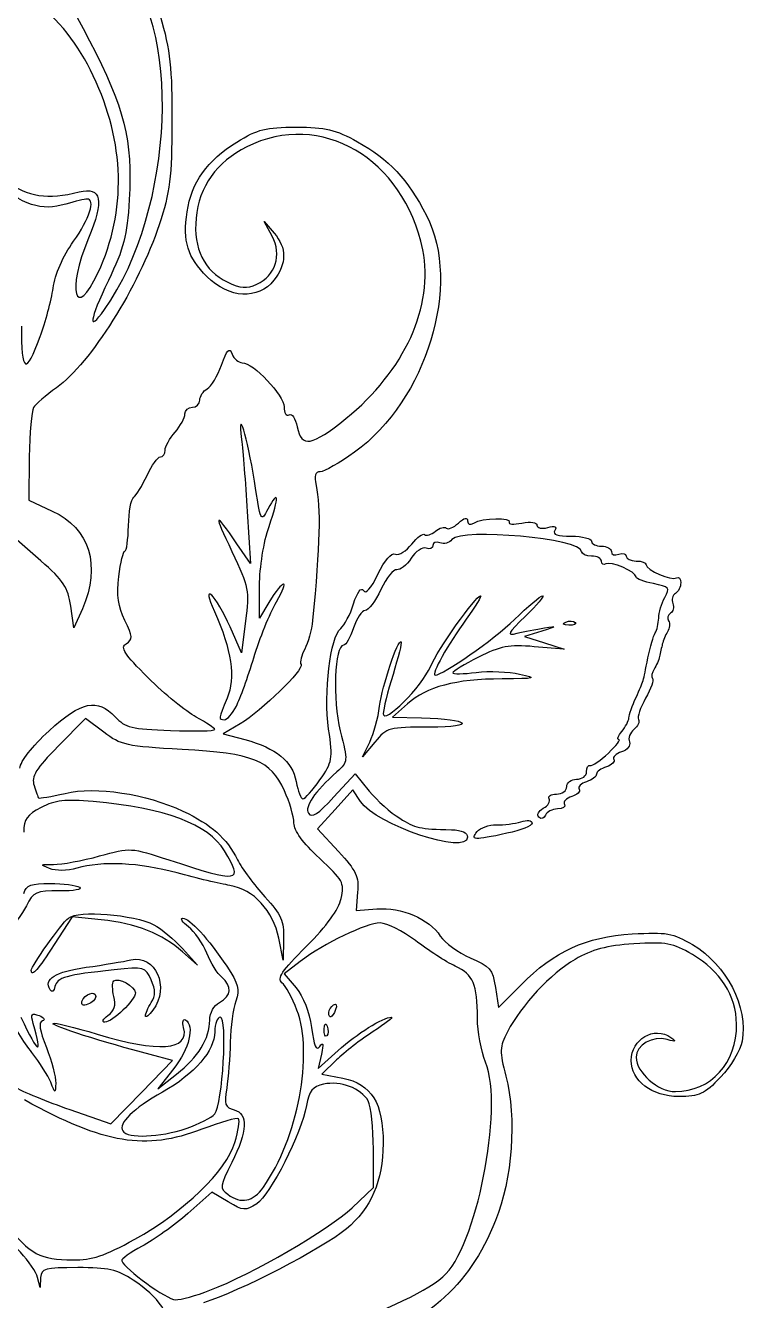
# Model space of a CAD drawing. Extents: x 0 to 87, y 0 to 159.
# Drawn here: x 45.2 to 83.8, y 56.9 to 124.9 of the extents above; entities that cross this region are included whole.
import ezdxf

# ---------------------------------------------------------------- set-up
doc = ezdxf.new("R2010")
doc.units = 0
doc.layers.get('0').update_dxf_attribs({"linetype": 'CONTINUOUS'})

msp = doc.modelspace()

# ---------------------------------------------------------------- linework, layer by layer
at = {"color": 7}
for points in [[(58.362085, 113.638528), (57.936119, 114.432278), (58.469107, 113.807655)], [(45.404558, 101.863551), (45.376052, 99.552559), (46.63282, 98.975638)], [(57.032025, 98.954167), (57.202848, 96.176042), (56.4779, 97.234375)], [(46.024797, 96.31947), (44.604157, 97.56543), (43.884289, 97.033207), (43.164421, 96.500987), (43.665627, 95.809342)], [(58.187878, 94.096652), (57.681146, 93.265625), (57.688792, 94.985417)], [(48.23619, 93.760944), (47.789036, 92.736445), (47.617237, 93.904977)], [(56.947641, 93.107446), (56.72477, 91.413542), (56.114638, 92.794272)], [(72.760417, 92.569832), (71.834375, 92.272705), (72.892708, 91.935694), (73.951042, 91.598681), (72.351765, 91.736558)], [(65.587316, 88.686264), (64.784941, 87.969341), (66.325282, 87.935792)], [(49.381987, 87.169776), (48.408296, 87.912445), (46.940687, 86.421217)], [(56.650107, 87.622309), (55.753315, 87.088168), (56.912264, 86.776097)], [(63.850758, 86.651039), (63.192239, 85.857289), (63.574253, 86.651039), (63.574253, 86.651042)], [(61.657632, 83.720493), (62.790541, 84.949557), (63.545159, 84.034074)], [(63.075418, 83.481196), (62.670407, 84.099323), (61.730065, 83.058479), (60.789722, 82.017632), (61.899287, 80.813894)], [(62.926672, 78.632677), (62.84449, 77.655195), (63.94794, 77.742325)], [(49.241107, 77.1648), (47.685441, 77.3274), (46.732465, 75.837658)], [(53.578125, 75.628309), (54.371875, 74.744792), (53.578125, 75.45836)], [(58.973093, 76.139765), (58.944105, 75.009375), (58.714566, 76.179201)], [(59.863749, 74.941782), (59.005621, 74.287809), (59.63897, 73.535117)], [(70.277008, 73.557691), (70.449366, 72.479829), (71.648389, 73.696031)], [(60.991348, 70.002733), (60.821141, 69.229422), (61.880184, 70.186201)], [(47.569707, 67.038172), (49.763373, 66.278125), (51.402107, 67.969667), (53.040841, 69.661212), (51.854275, 69.970737)], [(61.792887, 69.685739), (61.011816, 68.935679), (62.138801, 68.712808)], [(53.115104, 69.232037), (52.255208, 68.141048), (53.265745, 68.929377)], [(62.631725, 61.800999), (63.764583, 62.880126), (63.764583, 64.927247)], [(56.018726, 62.107006), (55.145138, 62.622435), (53.855506, 61.487619)], [(46.007991, 58.076042), (45.976117, 57.546875), (45.84932, 58.076042)]]:
    msp.add_lwpolyline(points, dxfattribs=at)
for points in [[(45.985856, 108.285759)], [(74.033724, 93.0495)], [(56.452458, 88.569271)], [(69.305739, 81.870354)], [(45.508333, 74.466945)], [(48.21474, 72.809857)], [(61.383333, 72.215634)], [(49.597815, 72.057792)], [(51.602169, 72.036413)], [(61.139649, 71.327256)], [(53.779185, 66.032827)], [(57.895464, 62.904687)], [(51.03201, 60.115389)], [(55.044843, 57.394615)]]:
    msp.add_lwpolyline(points, close=True, dxfattribs=at)
for points in [[(44.317719, 130.550441), (46.351227, 128.270437), (46.68806, 127.762709), (48.615058, 124.072806)], [(48.819155, 122.193024), (47.192128, 125.588054), (44.862163, 127.384879), (39.158344, 129.643256)], [(49.414298, 109.72069), (53.192648, 115.075986), (53.588253, 125.106602), (50.147789, 128.31839)], [(52.388482, 125.412487), (52.925808, 123.532477), (53.029091, 122.599254), (53.018044, 119.723945)], [(48.615058, 124.072806), (50.486315, 120.489639), (50.916509, 118.76908), (50.735635, 115.591564)], [(49.076113, 111.697519), (50.603457, 114.994137), (50.513782, 118.656928), (48.819155, 122.193024)], [(66.39728, 112.918386), (65.391858, 117.794561), (60.952401, 120.387774), (57.003521, 118.405545)], [(53.018044, 119.723945), (53.00672, 116.775362), (52.909129, 115.994799), (52.334401, 114.255894)], [(56.472804, 118.657378), (57.598495, 119.353341), (58.017569, 119.459126), (59.642814, 119.457573)], [(59.642814, 119.457573), (61.217657, 119.455986), (61.73956, 119.332034), (62.922925, 118.678005)], [(53.8265, 114.945451), (54.06045, 116.505535), (54.902333, 117.686429), (56.472804, 118.657378)], [(57.003521, 118.405545), (55.386981, 117.594084), (54.465765, 116.296123), (54.302821, 114.600352)], [(62.922925, 118.678005), (64.572954, 117.76606), (65.608615, 116.659985), (66.597834, 114.753239)], [(47.35867, 115.354788), (46.006832, 114.962633), (45.148127, 115.250862), (43.336369, 116.704893)], [(44.156307, 116.580666), (45.309271, 115.745464), (46.39627, 115.58369), (48.061396, 115.999488)], [(48.061396, 115.999488), (49.263861, 116.299755), (49.41465, 115.558049), (48.56266, 113.533814)], [(48.48315, 115.622917), (48.373049, 115.622917), (47.867033, 115.502259), (47.35867, 115.354788)], [(47.765428, 113.366674), (48.617214, 114.564731), (48.953827, 115.622917), (48.48315, 115.622917)], [(50.735635, 115.591564), (50.625573, 113.658068), (50.456441, 113.000671), (49.623554, 111.269023)], [(54.890199, 111.479809), (53.844894, 112.525114), (53.588714, 113.359774), (53.8265, 114.945451)], [(54.302821, 114.600352), (54.147897, 112.988024), (54.734497, 111.788101), (55.964336, 111.201634)], [(66.597834, 114.753239), (68.495958, 111.094557), (66.608391, 104.874063), (62.764879, 102.121793)], [(52.334401, 114.255894), (51.235287, 110.930402), (48.686553, 106.882287), (46.857859, 105.557587)], [(57.54519, 111.076073), (58.540086, 111.529379), (58.895562, 112.644441), (58.362085, 113.638528)], [(58.469107, 113.807655), (59.150872, 113.008675), (59.145757, 112.172737), (58.453734, 111.29296)], [(46.672569, 110.872707), (46.779812, 111.610071), (47.202765, 112.575277), (47.765428, 113.366674)], [(48.56266, 113.533814), (47.385049, 110.735938), (47.853841, 109.059369), (49.076113, 111.697519)], [(62.302382, 103.915091), (65.432294, 106.445952), (67.014535, 109.924765), (66.39728, 112.918386)], [(49.623554, 111.269023), (48.60367, 109.148597), (48.507235, 108.435053), (49.414298, 109.72069)], [(58.453734, 111.29296), (57.616169, 110.228168), (56.060258, 110.30975), (54.890199, 111.479809)], [(55.964336, 111.201634), (56.69471, 110.853342), (57.002667, 110.828884), (57.54519, 111.076073)], [(45.985848, 108.285759), (46.267322, 109.046976), (46.576348, 110.211103), (46.672569, 110.872707)], [(44.979175, 108.847403), (44.979175, 106.326869), (45.213236, 106.196283), (45.985856, 108.285759)], [(55.659658, 106.766125), (55.955073, 107.594196), (56.074985, 107.719286), (56.223842, 107.354674)], [(56.223842, 107.354674), (56.32781, 107.100013), (56.570253, 106.891653), (56.762605, 106.891653)], [(56.762605, 106.891653), (57.34926, 106.891653), (59.002094, 105.148433), (59.002094, 104.529694)], [(54.894345, 105.496207), (55.108935, 105.616298), (55.453328, 106.187761), (55.659658, 106.766125)], [(46.857859, 105.557587), (46.290204, 105.14638), (45.737402, 104.666973), (45.629409, 104.49224)], [(54.504177, 104.894131), (54.504177, 105.105181), (54.679752, 105.376115), (54.894345, 105.496207)], [(54.107302, 104.510403), (54.325584, 104.510403), (54.504177, 104.683081), (54.504177, 104.894131)], [(45.629409, 104.49224), (45.52142, 104.317506), (45.420235, 103.134597), (45.404558, 101.863551)], [(53.181261, 103.187487), (53.472302, 103.52306), (53.710427, 103.957998), (53.710427, 104.154012)], [(53.710427, 104.154012), (53.710427, 104.350026), (53.889021, 104.510403), (54.107302, 104.510403)], [(57.414909, 100.56895), (57.052887, 102.927293), (56.504022, 104.719914), (56.734676, 102.790625)], [(59.002094, 104.529694), (59.002094, 104.206125), (59.120365, 104.023102), (59.269783, 104.115449)], [(59.269783, 104.115449), (59.41854, 104.207384), (59.609567, 103.920433), (59.699731, 103.469607)], [(59.699731, 103.469607), (59.925889, 102.33882), (60.467703, 102.431562), (62.302382, 103.915091)], [(52.652094, 102.220961), (52.652094, 102.416975), (52.890219, 102.851913), (53.181261, 103.187487)], [(56.734676, 102.790625), (56.804266, 102.208542), (56.938071, 100.482135), (57.032025, 98.954167)], [(52.399925, 101.86457), (52.538617, 101.86457), (52.652094, 102.024947), (52.652094, 102.220961)], [(62.764879, 102.121793), (61.957662, 101.543758), (61.12854, 101.07082), (60.922384, 101.07082)], [(51.686105, 100.872383), (51.940013, 101.418086), (52.26123, 101.86457), (52.399925, 101.86457)], [(50.974125, 99.708737), (51.111809, 99.803037), (51.432198, 100.326679), (51.686105, 100.872383)], [(60.922384, 101.07082), (60.651583, 101.07082), (60.591393, 100.86889), (60.705503, 100.343216)], [(58.135139, 99.070988), (57.765757, 98.366001), (57.747125, 98.404757), (57.414909, 100.56895)], [(58.19775, 98.157591), (58.751354, 99.76149), (58.721919, 100.190901), (58.135139, 99.070988)], [(60.705503, 100.343216), (60.965622, 99.144907), (60.915624, 97.198209), (60.520331, 93.13332)], [(50.695757, 98.189013), (50.711182, 98.930558), (50.836441, 99.614434), (50.974125, 99.708737)], [(46.63282, 98.975638), (48.623942, 98.061613), (49.239488, 96.059654), (48.23619, 93.760944)], [(56.4779, 97.234375), (55.271749, 98.995206), (55.221582, 98.913664), (56.217796, 96.811613)], [(68.307196, 98.333126), (68.622738, 98.618688), (68.791688, 98.659574), (68.791688, 98.450379)], [(69.122417, 98.335515), (69.571047, 98.615413), (71.184921, 98.658429), (71.016551, 98.385998)], [(50.506135, 96.839117), (50.595006, 96.83991), (50.680334, 97.447468), (50.695757, 98.189013)], [(57.688792, 94.985417), (57.693158, 95.96633), (57.91182, 97.329196), (58.19775, 98.157591)], [(67.071896, 97.89582), (67.29721, 98.082814), (67.558317, 98.159051), (67.65213, 98.065238)], [(67.65213, 98.065238), (67.745946, 97.971422), (68.040726, 98.091972), (68.307196, 98.333126)], [(74.877094, 96.818728), (74.877094, 97.502652), (68.486173, 98.087246), (67.958618, 97.451579)], [(68.791688, 98.450379), (68.791688, 98.259754), (68.926141, 98.213058), (69.122417, 98.335515)], [(71.016551, 98.385998), (70.942576, 98.266303), (71.245156, 98.240993), (71.688952, 98.329753)], [(71.688952, 98.329753), (72.171179, 98.426199), (72.495854, 98.381331), (72.495854, 98.218247)], [(72.495854, 98.218247), (72.495854, 98.068159), (72.752598, 98.012501), (73.066394, 98.094559)], [(73.066394, 98.094559), (73.457303, 98.196786), (73.577342, 98.147336), (73.447653, 97.937497)], [(65.814292, 97.209306), (66.103534, 97.577018), (66.41265, 97.805415), (66.501211, 97.716853)], [(66.501211, 97.716853), (66.589772, 97.628289), (66.846582, 97.708836), (67.071896, 97.89582)], [(67.317125, 97.278396), (67.109483, 97.358076), (66.939594, 97.295197), (66.939594, 97.138681)], [(67.958618, 97.451579), (67.813439, 97.27665), (67.524765, 97.198717), (67.317125, 97.278396)], [(73.447653, 97.937497), (73.316171, 97.724751), (73.586298, 97.631237), (74.332322, 97.631237)], [(74.332322, 97.631237), (74.922994, 97.631237), (75.406271, 97.512174), (75.406271, 97.366653)], [(75.406271, 97.366653), (75.406271, 97.221133), (75.644396, 97.10207), (75.935438, 97.10207)], [(50.184203, 95.483585), (50.272394, 96.228231), (50.417264, 96.83822), (50.506135, 96.839117)], [(56.217796, 96.811613), (57.126696, 94.89381), (57.160263, 94.723442), (56.947641, 93.107446)], [(64.010273, 95.607788), (64.372593, 96.356244), (64.722597, 96.757852), (64.939889, 96.674469)], [(64.939889, 96.674469), (65.131566, 96.600918), (65.525049, 96.841593), (65.814292, 97.209306)], [(66.581856, 96.991371), (66.384342, 97.067164), (66.026594, 96.827189), (65.7831, 96.455569)], [(66.939594, 97.138681), (66.939594, 96.982158), (66.778611, 96.91587), (66.581856, 96.991371)], [(75.406261, 96.572903), (75.115219, 96.572903), (74.877094, 96.683526), (74.877094, 96.818728)], [(75.935438, 97.10207), (76.226479, 97.10207), (76.464604, 96.970271), (76.464604, 96.809179)], [(76.464604, 96.809179), (76.464604, 96.64809), (76.643198, 96.58482), (76.861479, 96.668585)], [(76.861479, 96.668585), (77.079761, 96.752347), (77.258354, 96.705552), (77.258354, 96.564601)], [(47.617237, 93.904977), (47.472142, 94.891868), (47.224606, 95.26719), (46.024797, 96.31947)], [(65.7831, 96.455569), (65.540541, 96.085377), (65.195506, 95.811507), (65.016359, 95.846969)], [(75.935427, 96.292704), (75.935427, 96.446814), (75.697302, 96.572903), (75.406261, 96.572903)], [(76.162845, 96.15306), (76.037765, 96.075757), (75.935427, 96.138587), (75.935427, 96.292704)], [(77.785447, 95.460413), (77.782378, 95.737278), (76.426557, 96.316043), (76.162845, 96.15306)], [(77.258354, 96.564601), (77.258354, 96.423647), (77.496479, 96.30832), (77.787521, 96.30832)], [(77.787521, 96.30832), (78.078563, 96.30832), (78.317617, 96.219023), (78.318752, 96.109883)], [(78.318752, 96.109883), (78.321715, 95.824265), (79.671156, 95.238258), (79.941354, 95.405247)], [(50.501828, 93.140384), (50.142936, 93.883205), (50.063802, 94.466997), (50.184203, 95.483585)], [(58.593919, 94.134974), (59.330667, 95.414711), (58.970881, 95.380757), (58.187878, 94.096652)], [(63.230974, 94.728043), (63.358519, 94.521671), (63.63629, 94.835242), (64.010273, 95.607788)], [(65.016359, 95.846969), (64.837212, 95.882431), (64.455593, 95.405429), (64.168316, 94.786966)], [(78.707692, 95.101339), (78.201591, 95.196282), (77.786582, 95.357868), (77.785447, 95.460413)], [(79.941354, 95.405247), (80.066433, 95.48255), (80.168771, 95.367205), (80.168771, 95.148924)], [(55.137492, 94.479599), (54.888831, 94.685969), (54.936012, 94.40998), (55.283796, 93.623754)], [(62.708044, 94.024871), (62.9123, 94.668848), (63.106319, 94.92974), (63.230974, 94.728043)], [(64.168316, 94.786966), (63.88104, 94.168502), (63.503321, 93.662487), (63.328939, 93.662487)], [(79.317059, 94.361746), (79.602939, 94.883232), (79.554059, 94.942559), (78.707692, 95.101339)], [(79.886151, 94.577382), (79.730708, 94.481311), (79.665978, 94.239974), (79.742303, 94.041071)], [(80.168771, 95.148924), (80.168771, 94.930643), (80.041591, 94.673449), (79.886151, 94.577382)], [(56.114638, 92.794272), (55.779064, 93.553677), (55.339348, 94.312073), (55.137492, 94.479599)], [(57.383976, 91.148958), (57.690404, 92.167604), (58.234876, 93.511312), (58.593919, 94.134974)], [(62.028057, 92.716371), (62.223438, 92.872933), (62.529434, 93.461758), (62.708044, 94.024871)], [(66.807035, 90.669875), (67.181571, 91.555887), (69.232132, 94.45625), (69.484005, 94.45625)], [(69.484005, 94.45625), (69.56457, 94.45625), (69.219032, 93.890703), (68.716144, 93.199479)], [(71.291302, 93.187525), (72.011257, 93.885324), (72.691255, 94.45625), (72.802411, 94.45625)], [(72.802411, 94.45625), (72.913565, 94.45625), (72.503104, 93.969316), (71.890276, 93.374173)], [(78.990351, 93.265612), (78.999109, 93.556653), (79.146114, 94.049914), (79.317059, 94.361746)], [(79.742303, 94.041071), (79.81863, 93.842171), (79.765268, 93.607861), (79.623732, 93.520387)], [(55.283796, 93.623754), (56.195899, 91.561793), (56.413202, 90.077645), (55.961344, 88.996195)], [(63.328939, 93.662487), (63.154557, 93.662487), (62.874353, 93.245768), (62.706261, 92.736445)], [(71.890276, 93.374173), (70.909011, 92.421228), (70.854977, 92.311477), (71.4375, 92.4545)], [(78.801875, 92.469846), (78.896795, 92.616475), (78.981607, 92.97457), (78.990351, 93.265612)], [(79.623732, 93.520387), (79.482193, 93.43291), (79.434888, 93.250504), (79.518613, 93.115037)], [(50.576861, 91.896917), (50.933945, 92.122159), (50.925405, 92.263682), (50.501828, 93.140384)], [(60.520331, 93.13332), (60.470801, 92.623997), (60.282026, 91.936927), (60.100832, 91.606497)], [(61.377505, 87.33532), (61.101407, 89.267522), (61.463687, 92.26414), (62.028057, 92.716371)], [(62.706261, 92.736445), (62.538168, 92.227122), (62.299376, 91.810403), (62.175612, 91.810403)], [(68.716144, 93.199479), (67.750754, 91.872538), (66.833525, 90.222917), (67.061106, 90.222917)], [(67.061106, 90.222917), (67.488869, 90.222917), (70.17439, 92.104985), (71.291302, 93.187525)], [(71.4375, 92.4545), (71.801302, 92.543823), (72.456146, 92.673167), (72.892708, 92.741933)], [(72.892708, 92.741933), (73.596087, 92.852722), (73.581025, 92.833129), (72.760417, 92.569832)], [(74.193577, 92.889649), (73.885351, 92.902349), (73.822658, 92.96504), (74.033724, 93.0495)], [(74.033724, 93.04949), (74.224719, 93.12592), (74.452925, 93.116522), (74.540843, 93.028614)], [(74.540843, 93.028614), (74.628761, 92.940696), (74.47249, 92.878161), (74.193577, 92.889649)], [(79.464223, 92.538008), (79.350584, 92.356107), (79.224497, 92.05845), (79.184024, 91.876549)], [(79.518613, 93.115037), (79.602335, 92.979573), (79.577859, 92.719909), (79.464223, 92.538008)], [(51.750151, 90.07293), (50.455076, 91.362731), (50.245791, 91.688084), (50.576861, 91.896917)], [(64.098048, 88.555978), (64.236081, 89.637783), (65.080348, 92.170345), (65.247298, 92.003396)], [(65.247298, 92.003396), (65.293169, 91.957525), (65.097385, 91.170358), (64.812225, 90.254132)], [(72.351765, 91.736558), (70.983263, 91.854539), (70.553752, 91.773724), (69.375203, 91.176509)], [(78.41878, 91.146929), (78.534567, 91.727906), (78.706959, 92.323219), (78.801875, 92.469846)], [(79.184024, 91.876549), (79.14355, 91.694648), (79.077325, 91.396992), (79.036852, 91.215091)], [(60.100832, 91.606497), (59.919635, 91.276069), (59.831073, 90.909137), (59.904027, 90.791096)], [(62.175612, 91.810403), (61.691721, 91.810403), (61.580736, 88.908186), (62.000868, 87.240832)], [(69.375203, 91.176509), (68.617695, 90.792652), (67.997917, 90.416959), (67.997917, 90.341638)], [(79.036852, 91.215091), (78.996379, 91.03319), (78.865394, 90.727612), (78.745773, 90.53603)], [(56.452458, 88.569271), (56.658367, 88.969453), (57.077549, 90.130312), (57.383976, 91.148958)], [(59.904027, 90.791096), (60.074596, 90.515112), (57.818962, 88.318493), (56.650107, 87.622309)], [(64.29375, 88.161273), (64.29375, 87.547617), (66.358286, 89.608308), (66.807035, 90.669875)], [(77.77979, 89.032278), (78.196723, 89.950906), (78.14882, 89.792379), (78.41878, 91.146929)], [(78.745773, 90.53603), (78.626155, 90.344448), (78.591296, 90.124682), (78.668314, 90.047665)], [(54.312156, 87.979925), (53.769982, 88.267678), (52.617079, 89.209531), (51.750151, 90.07293)], [(64.812225, 90.254132), (64.527065, 89.337909), (64.29375, 88.396122), (64.29375, 88.161273)], [(70.635122, 90.019717), (68.136667, 90.007149), (66.616098, 89.605482), (65.587316, 88.686264)], [(67.997917, 90.341638), (67.997917, 90.266316), (68.563464, 90.276225), (69.254688, 90.363651)], [(69.254688, 90.363651), (69.945911, 90.45108), (70.987708, 90.411715), (71.569792, 90.276172)], [(71.569792, 90.276172), (72.537743, 90.050779), (72.457924, 90.028877), (70.635122, 90.019717)], [(78.668314, 90.047665), (78.745331, 89.97065), (78.576382, 89.49464), (78.292867, 88.989868)], [(46.45982, 87.246341), (48.187285, 88.829748), (49.034195, 89.008662), (49.989327, 87.991971)], [(55.961344, 88.996195), (55.490197, 87.868583), (55.486909, 87.841667), (55.820289, 87.841667)], [(55.820289, 87.841667), (55.962074, 87.841667), (56.246548, 88.169089), (56.452458, 88.569271)], [(63.574253, 86.651042), (63.784361, 87.087604), (64.02007, 87.944825), (64.098048, 88.555978)], [(77.401097, 87.943661), (77.411231, 88.105837), (77.581649, 88.595716), (77.77979, 89.032278)], [(78.292867, 88.989868), (78.009353, 88.485096), (77.83789, 87.97421), (77.911833, 87.854565)], [(49.989327, 87.991971), (50.52673, 87.419929), (50.854835, 87.339199), (52.946472, 87.264367)], [(55.298536, 87.318466), (55.298271, 87.394513), (54.854329, 87.692169), (54.312156, 87.979925)], [(66.325282, 87.935792), (68.937846, 87.878888), (69.328977, 87.444789), (66.767684, 87.444789)], [(77.023521, 87.216057), (77.221048, 87.45406), (77.390956, 87.781482), (77.401097, 87.943661)], [(77.911833, 87.854565), (77.985779, 87.734921), (77.876072, 87.495769), (77.668043, 87.32312)], [(44.905475, 85.261966), (44.928705, 85.617582), (45.554553, 86.416568), (46.45982, 87.246341)], [(53.5544, 86.252748), (50.591244, 86.414266), (50.283967, 86.481801), (49.381987, 87.169776)], [(52.946472, 87.264367), (54.240441, 87.218073), (55.298869, 87.242407), (55.298536, 87.318466)], [(60.906361, 84.62899), (61.583118, 85.58621), (61.607462, 85.726045), (61.377505, 87.33532)], [(62.000868, 87.240832), (62.410393, 85.615568), (62.407935, 85.58535), (61.823788, 85.063528)], [(66.767684, 87.444789), (64.581072, 87.444789), (64.488346, 87.419548), (63.850758, 86.651039)], [(76.867708, 86.78332), (76.755879, 86.78332), (76.825996, 86.978051), (77.023521, 87.216057)], [(77.668043, 87.32312), (77.460015, 87.150472), (77.350874, 86.850082), (77.425508, 86.655587)], [(46.940687, 86.421217), (45.745725, 85.207025), (45.507034, 84.819506), (45.655865, 84.335305)], [(56.912264, 86.776097), (58.587611, 86.324972), (59.44135, 85.625813), (59.645468, 84.537767)], [(76.304791, 86.062254), (76.726225, 86.45884), (76.979537, 86.78332), (76.867708, 86.78332)], [(77.425508, 86.655587), (77.503136, 86.453289), (77.324926, 86.226968), (77.009064, 86.126717)], [(59.017064, 84.053807), (58.278056, 85.681526), (57.376584, 86.044402), (53.5544, 86.252748)], [(75.340115, 85.400795), (75.449255, 85.368011), (75.88336, 85.665667), (76.304791, 86.062254)], [(76.596896, 85.724987), (76.673882, 85.600421), (76.497019, 85.422375), (76.203863, 85.329332)], [(77.009064, 86.126717), (76.705386, 86.030332), (76.51991, 85.849553), (76.596896, 85.724987)], [(61.823788, 85.063528), (60.610985, 83.980126), (60.081806, 83.208085), (60.304751, 82.847349)], [(74.612511, 84.666653), (74.906492, 84.666653), (75.141677, 84.843043), (75.141677, 85.063528)], [(75.141677, 85.063528), (75.141677, 85.28181), (75.230974, 85.43358), (75.340115, 85.400795)], [(76.203863, 85.329332), (75.910697, 85.236288), (75.670844, 85.057144), (75.670844, 84.931237)], [(59.645468, 84.537767), (59.741369, 84.026571), (59.903736, 83.610863), (60.00628, 83.613969)], [(60.00628, 83.613969), (60.108827, 83.617065), (60.513862, 84.073836), (60.906361, 84.62899)], [(74.083344, 84.269778), (74.083344, 84.490264), (74.318529, 84.666653), (74.612511, 84.666653)], [(75.137835, 84.533142), (74.84468, 84.440099), (74.667816, 84.262053), (74.744802, 84.137487)], [(75.670844, 84.931237), (75.670844, 84.80533), (75.430991, 84.626185), (75.137835, 84.533142)], [(45.655865, 84.335305), (45.756399, 84.00823), (45.865568, 83.708841), (45.898464, 83.669994)], [(45.898464, 83.669994), (45.93136, 83.631148), (46.568042, 83.740114), (47.313313, 83.912144)], [(47.313313, 83.912144), (48.9717, 84.294946), (51.626003, 83.894046), (53.600906, 82.962509)], [(59.52544, 82.325692), (59.522238, 82.667343), (59.293474, 83.444995), (59.017064, 84.053807)], [(60.304751, 82.847349), (60.46982, 82.580266), (60.807486, 82.798198), (61.657632, 83.720493)], [(63.545159, 84.034074), (63.960198, 83.530562), (64.690464, 82.877136), (65.16797, 82.58202)], [(73.147253, 83.624581), (73.062843, 83.761159), (73.238932, 83.872903), (73.538562, 83.872903)], [(73.538562, 83.872903), (73.846423, 83.872903), (74.083344, 84.045502), (74.083344, 84.269778)], [(74.347927, 83.740612), (74.05266, 83.646896), (73.879363, 83.459733), (73.962826, 83.324687)], [(74.744802, 84.137487), (74.821788, 84.012921), (74.643194, 83.834327), (74.347927, 83.740612)], [(46.0375, 83.160171), (45.275444, 82.766924), (45.111641, 82.534551), (45.11249, 81.847947)], [(48.815625, 83.472692), (47.318729, 83.60633), (46.785948, 83.546397), (46.0375, 83.160171)], [(55.817106, 80.846361), (54.92899, 82.283363), (52.677512, 83.127916), (48.815625, 83.472692)], [(68.791677, 81.569761), (68.791677, 80.586368), (63.900547, 82.221893), (63.075418, 83.481196)], [(72.600418, 82.635976), (72.470462, 82.758005), (72.573616, 82.969349), (72.834341, 83.115258)], [(72.834341, 83.115258), (73.090852, 83.258808), (73.231661, 83.488003), (73.147253, 83.624581)], [(73.591841, 83.079153), (73.304336, 83.079153), (73.015954, 82.930325), (72.950991, 82.748424)], [(73.962826, 83.324687), (74.046286, 83.189643), (73.879345, 83.079153), (73.591841, 83.079153)], [(53.600906, 82.962509), (55.126517, 82.242888), (55.921204, 81.534529), (56.521133, 80.359515)], [(60.885218, 80.453122), (60.005778, 81.265932), (59.529213, 81.922218), (59.52544, 82.325692)], [(65.16797, 82.58202), (66.021249, 82.054666), (66.206976, 82.01338), (67.931781, 81.967665)], [(70.331595, 82.228809), (70.722961, 82.21767), (71.310487, 82.29342), (71.63721, 82.397118)], [(72.23125, 82.32517), (72.23125, 82.181901), (71.630077, 81.935754), (70.895311, 81.778173)], [(71.63721, 82.397118), (71.978292, 82.505373), (72.23125, 82.474737), (72.23125, 82.32517)], [(72.950991, 82.748424), (72.886025, 82.566523), (72.728267, 82.515922), (72.600418, 82.635976)], [(67.931781, 81.967665), (68.486856, 81.952954), (68.791677, 81.811902), (68.791677, 81.569761)], [(70.895311, 81.778173), (69.113874, 81.396126), (68.921426, 81.407286), (69.305739, 81.870354)], [(69.305739, 81.870354), (69.478594, 82.078632), (69.940228, 82.239937), (70.331595, 82.228809)], [(49.15381, 80.57153), (50.810414, 81.030146), (50.820436, 81.029572), (52.857977, 80.35947)], [(46.698958, 80.120493), (47.135521, 80.115651), (48.240204, 80.318607), (49.15381, 80.57153)], [(53.296664, 79.663261), (51.255123, 80.215428), (49.299469, 80.308516), (47.938841, 79.918293)], [(52.857977, 80.35947), (56.618889, 79.122585), (56.85813, 79.16195), (55.817106, 80.846361)], [(56.521133, 80.359515), (56.760451, 79.890792), (57.416565, 79.003935), (57.97917, 78.388723)], [(62.042008, 78.303993), (62.22628, 79.142976), (62.150567, 79.283642), (60.885218, 80.453122)], [(61.899287, 80.813894), (62.848106, 79.784549), (62.996948, 79.468546), (62.926672, 78.632677)], [(46.485379, 79.898581), (45.962152, 80.106668), (45.983115, 80.128449), (46.698958, 80.120493)], [(47.938841, 79.918293), (47.428793, 79.772013), (46.824231, 79.76381), (46.485379, 79.898581)], [(56.111468, 78.998508), (55.591255, 79.086104), (54.324594, 79.385242), (53.296664, 79.663261)], [(45.107175, 78.567748), (45.248809, 79.014), (45.499533, 79.109697), (46.518351, 79.106366)], [(46.518351, 79.106366), (47.199767, 79.104249), (47.902675, 79.009941), (48.080366, 78.897043)], [(58.714566, 76.179201), (58.427691, 77.641241), (57.370207, 78.786556), (56.111468, 78.998508)], [(47.028671, 78.702657), (45.760026, 78.712711), (45.62275, 78.651875), (45.250388, 77.914701)], [(48.080366, 78.897043), (48.258058, 78.784143), (47.784795, 78.696672), (47.028671, 78.702657)], [(57.97917, 78.388723), (58.850832, 77.435551), (58.997797, 77.103012), (58.973093, 76.139765)], [(60.189965, 75.751386), (61.287446, 76.848867), (61.911243, 77.708625), (62.042008, 78.303993)], [(45.250388, 77.914701), (45.028456, 77.475339), (44.524705, 76.801395), (44.130944, 76.417046)], [(47.491968, 77.257719), (48.009154, 77.686945), (50.987306, 77.450392), (52.049312, 76.89573)], [(63.94794, 77.742325), (65.264932, 77.846317), (66.730782, 77.21954), (67.338022, 76.292774)], [(45.508333, 74.466945), (45.508333, 74.699723), (47.08852, 76.922887), (47.491968, 77.257719)], [(53.578125, 75.45836), (52.508759, 76.419702), (51.112063, 76.969247), (49.241107, 77.1648)], [(52.049312, 76.89573), (52.453596, 76.684582), (53.141562, 76.114243), (53.578125, 75.628309)], [(53.89849, 76.789428), (53.576768, 77.040854), (53.440095, 77.249213), (53.59477, 77.252449)], [(53.59477, 77.252449), (53.947682, 77.259831), (54.966605, 76.143461), (55.940706, 74.682154)], [(64.132396, 76.99375), (63.389743, 76.99375), (61.13245, 75.908654), (59.863749, 74.941782)], [(66.01432, 76.053392), (65.336756, 76.570589), (64.489891, 76.99375), (64.132396, 76.99375)], [(54.87539, 75.385187), (54.659816, 75.906096), (54.220211, 76.538003), (53.89849, 76.789428)], [(67.338022, 76.292774), (67.574202, 75.932318), (68.293313, 75.411984), (68.936047, 75.136476)], [(71.648389, 73.696031), (73.409794, 75.482675), (75.110144, 76.260926), (77.575323, 76.408796)], [(77.575323, 76.408796), (79.415457, 76.519175), (79.726144, 76.464131), (80.793442, 75.838651)], [(46.732465, 75.837658), (45.88701, 74.515996), (45.508333, 74.091977), (45.508333, 74.466945)], [(58.88696, 73.804502), (58.607111, 74.036756), (58.873784, 74.435197), (60.189965, 75.751386)], [(68.130637, 74.691301), (67.644227, 74.923256), (66.691886, 75.536195), (66.01432, 76.053392)], [(77.66834, 75.878486), (76.199399, 75.784215), (75.435555, 75.583214), (74.5304, 75.052759)], [(80.792346, 75.310127), (79.731656, 75.931734), (79.409983, 75.990257), (77.66834, 75.878486)], [(80.793442, 75.838651), (82.619398, 74.76857), (83.783003, 72.505266), (83.441921, 70.687144)], [(48.447344, 74.628301), (49.377505, 74.759415), (50.447175, 74.93885), (50.824392, 75.027044)], [(50.824392, 75.027044), (52.140054, 75.334656), (52.917286, 73.561998), (51.999044, 72.347976)], [(55.679504, 74.09602), (55.452817, 74.284155), (55.090965, 74.86428), (54.87539, 75.385187)], [(68.936047, 75.136476), (69.981217, 74.688465), (70.122857, 74.521706), (70.277008, 73.557691)], [(74.5304, 75.052759), (73.222861, 74.286488), (71.659081, 72.613655), (70.922708, 71.193475)], [(83.144564, 71.598023), (83.121651, 73.114363), (82.284308, 74.43578), (80.792346, 75.310127)], [(46.511776, 73.434519), (46.156168, 73.998569), (46.800913, 74.396222), (48.447344, 74.628301)], [(49.934254, 74.491599), (47.377522, 74.225481), (46.870141, 74.082746), (46.774931, 73.602821)], [(51.903887, 73.956746), (51.591387, 74.642607), (51.534219, 74.65813), (49.934254, 74.491599)], [(55.940706, 74.682154), (56.573952, 73.732181), (56.647096, 73.449656), (56.420202, 72.830071)], [(69.317222, 71.905876), (69.311904, 73.751419), (69.110572, 74.224004), (68.130637, 74.691301)], [(46.774931, 73.602821), (46.722797, 73.340021), (46.614871, 73.270996), (46.511776, 73.434519)], [(49.917792, 73.076845), (49.826222, 73.441684), (49.82432, 73.81321), (49.913559, 73.902454)], [(49.913559, 73.902454), (50.131094, 74.119989), (51.064578, 73.605644), (51.064578, 73.268247)], [(51.909734, 72.744415), (52.155167, 73.137414), (52.15386, 73.408101), (51.903887, 73.956746)], [(55.5625, 72.760417), (56.196648, 73.099803), (56.242955, 73.628398), (55.679504, 74.09602)], [(59.68387, 72.347135), (59.439093, 72.988077), (59.080482, 73.643892), (58.88696, 73.804502)], [(59.63897, 73.535117), (60.029937, 73.070479), (60.344317, 72.25892), (60.460456, 71.414487)], [(48.528933, 72.656263), (48.271253, 72.557381), (48.150293, 72.616512), (48.21474, 72.809857)], [(48.21474, 72.809857), (48.346577, 73.205366), (48.947917, 73.423132), (48.947917, 73.075366)], [(48.947917, 73.075366), (48.947917, 72.933287), (48.759375, 72.744692), (48.528933, 72.656263)], [(51.064578, 73.268247), (51.064578, 72.890113), (49.831128, 71.702083), (49.438534, 71.702083)], [(49.597821, 72.057792), (49.945589, 72.312085), (50.036815, 72.602622), (49.917792, 73.076845)], [(56.420202, 72.830071), (56.272946, 72.42796), (56.140808, 71.444115), (56.126557, 70.64375)], [(45.540054, 70.08091), (45.124775, 70.608754), (44.527883, 71.548069), (44.213629, 72.168279)], [(45.610806, 71.639869), (45.472138, 72.139702), (45.524444, 72.208459), (45.926089, 72.054334)], [(51.602164, 72.036413), (51.597534, 72.147528), (51.735942, 72.466129), (51.909734, 72.744415)], [(51.999044, 72.347976), (51.785393, 72.065502), (51.606799, 71.925299), (51.602169, 72.036413)], [(55.033333, 71.811928), (55.033333, 72.206427), (55.248717, 72.592486), (55.5625, 72.760417)], [(57.895464, 62.904687), (59.728857, 65.485359), (60.582712, 69.993552), (59.68387, 72.347135)], [(61.383333, 72.215634), (61.383333, 72.352567), (61.501033, 72.537346), (61.644887, 72.626252)], [(61.748871, 72.377284), (61.572979, 71.918915), (61.383333, 71.83505), (61.383333, 72.215634)], [(61.644887, 72.626252), (61.794869, 72.718946), (61.839224, 72.612732), (61.748871, 72.377284)], [(44.947287, 71.966667), (45.929034, 69.943554), (46.105527, 69.856628), (45.610806, 71.639869)], [(46.101362, 71.767467), (45.886158, 71.695733), (45.949132, 71.274612), (46.313177, 70.35102)], [(45.926089, 72.054334), (46.196941, 71.9504), (46.273625, 71.82489), (46.101362, 71.767467)], [(51.854275, 69.970737), (49.404421, 70.609804), (46.562198, 71.521227), (46.673154, 71.63218)], [(46.673154, 71.63218), (46.736434, 71.695461), (47.797376, 71.439418), (49.030803, 71.063202)], [(49.438534, 71.702083), (49.25767, 71.702083), (49.328898, 71.861153), (49.597815, 72.057792)], [(53.735092, 71.819124), (54.236467, 71.50926), (53.942223, 70.281438), (53.115104, 69.232037)], [(53.265745, 68.929377), (54.411385, 69.823102), (55.033333, 70.837364), (55.033333, 71.811928)], [(53.640741, 71.410782), (53.560684, 71.716921), (53.603141, 71.900674), (53.735092, 71.819124)], [(55.297419, 66.806691), (55.722456, 67.318832), (55.996504, 71.966667), (55.601664, 71.966667)], [(55.601664, 71.966667), (55.434603, 71.966667), (55.297917, 71.618615), (55.297917, 71.193218)], [(61.139639, 71.327256), (61.152339, 71.635482), (61.215029, 71.698175), (61.29949, 71.487109)], [(61.29949, 71.487109), (61.37592, 71.296115), (61.366522, 71.067909), (61.278614, 70.97999)], [(61.880184, 70.186201), (62.874633, 71.084628), (64.286072, 71.966667), (64.729286, 71.966667)], [(64.729286, 71.966667), (64.837762, 71.966667), (64.397192, 71.622221), (63.750238, 71.201232)], [(69.753414, 69.573336), (69.515495, 70.167952), (69.319209, 71.217597), (69.317222, 71.905876)], [(77.522927, 69.664662), (77.522927, 70.799235), (78.751531, 71.508697), (79.639594, 70.886936)], [(79.879701, 67.997903), (81.776451, 67.997903), (83.175663, 69.540795), (83.144564, 71.598023)], [(49.030803, 71.063202), (52.296446, 70.06712), (53.959329, 70.192498), (53.640741, 71.410782)], [(55.297917, 71.193218), (55.297917, 70.172551), (54.23631, 68.943664), (52.515725, 67.972625)], [(60.460456, 71.414487), (60.596769, 70.423384), (60.71925, 70.147027), (60.905072, 70.411295)], [(61.278614, 70.97999), (61.190693, 70.892072), (61.128161, 71.048343), (61.139649, 71.327256)], [(63.750238, 71.201232), (63.103284, 70.780246), (62.222475, 70.098272), (61.792887, 69.685739)], [(70.922708, 71.193475), (70.492213, 70.363218), (70.485384, 70.165418), (70.840492, 68.812225)], [(79.45115, 70.773354), (78.67196, 70.99205), (77.787511, 70.48981), (77.787511, 69.828651)], [(79.639594, 70.886936), (79.951773, 70.668369), (79.911559, 70.644131), (79.45115, 70.773354)], [(46.54641, 68.49341), (46.408194, 68.838694), (45.955336, 69.553069), (45.540054, 70.08091)], [(46.313177, 70.35102), (46.598118, 69.628123), (46.823704, 68.773178), (46.814478, 68.451143)], [(56.126557, 70.64375), (56.112323, 69.843385), (56.027272, 68.734003), (55.937587, 68.178455)], [(60.905072, 70.411295), (61.082745, 70.663969), (61.109254, 70.538438), (60.991348, 70.002733)], [(83.441921, 70.687144), (83.348856, 70.191072), (82.842542, 69.345379), (82.29232, 68.766973)], [(67.471862, 58.119261), (69.249539, 59.615078), (70.741326, 67.104297), (69.753414, 69.573336)], [(80.065409, 67.73332), (78.636609, 67.73332), (77.522927, 68.579304), (77.522927, 69.664662)], [(77.787511, 69.828651), (77.787511, 69.022129), (78.958003, 67.997903), (79.879701, 67.997903)], [(70.840492, 68.812225), (71.414817, 66.623666), (71.174086, 63.288429), (70.285189, 61.118737)], [(82.29232, 68.766973), (81.421195, 67.851232), (81.167166, 67.73332), (80.065409, 67.73332)], [(44.582292, 68.269414), (45.018854, 68.010257), (46.363191, 67.456196), (47.569707, 67.038172)], [(46.814478, 68.451143), (46.797942, 67.873734), (46.794237, 67.874322), (46.54641, 68.49341)], [(55.937587, 68.178455), (55.796299, 67.303264), (55.848702, 67.148972), (56.329969, 67.023118)], [(61.099383, 68.390537), (60.520503, 68.263394), (60.343023, 68.03935), (60.199953, 67.255131)], [(63.483913, 67.498809), (63.120717, 68.177444), (62.013825, 68.591382), (61.099383, 68.390537)], [(62.138801, 68.712808), (63.665473, 68.410894), (64.293541, 67.389621), (64.28695, 65.219792)], [(54.610966, 65.988189), (51.579576, 64.836929), (49.454623, 65.187565), (45.148323, 67.549607)], [(52.515725, 67.972625), (50.936874, 67.081577), (50.141619, 66.304377), (50.392822, 65.897921)], [(63.764583, 64.927247), (63.764583, 66.053166), (63.638282, 67.210369), (63.483913, 67.498809)], [(53.779185, 66.032827), (54.450938, 66.261718), (55.134142, 66.609955), (55.297419, 66.806691)], [(56.329969, 67.023118), (57.090268, 66.824296), (57.049093, 65.887095), (56.206342, 64.209216)], [(60.199953, 67.255131), (59.927559, 65.762063), (58.267791, 62.492824), (57.540088, 62.016016)], [(50.392822, 65.897921), (50.647436, 65.485944), (52.376308, 65.55482), (53.779185, 66.032827)], [(56.571586, 66.54786), (56.497868, 66.621575), (55.615589, 66.369724), (54.610966, 65.988189)], [(56.37412, 65.287644), (56.556442, 65.907044), (56.645302, 66.474142), (56.571586, 66.54786)], [(51.03201, 60.115389), (53.629446, 61.549111), (55.929043, 63.775593), (56.37412, 65.287644)], [(64.28695, 65.219792), (64.280971, 63.247482), (63.635043, 61.751266), (62.322546, 60.669395)], [(56.206342, 64.209216), (55.566482, 62.935284), (55.554123, 62.837568), (55.992329, 62.517144)], [(55.992329, 62.517144), (56.717224, 61.987089), (57.332594, 62.112398), (57.895464, 62.904687)], [(57.540088, 62.016016), (56.937831, 61.6214), (56.830934, 61.627792), (56.018726, 62.107006)], [(53.855506, 61.487619), (53.146209, 60.863467), (52.049431, 60.078829), (51.418225, 59.743972)], [(55.044843, 57.394615), (57.273886, 58.241584), (61.427683, 60.65407), (62.631725, 61.800999)], [(44.057448, 60.995073), (45.544716, 59.254205), (45.938374, 59.042072), (47.724719, 59.018855)], [(62.322546, 60.669395), (61.031244, 59.604995), (56.622249, 57.326324), (54.702604, 56.731233)], [(70.285189, 61.118737), (68.79957, 57.492519), (66.65441, 55.649408), (62.100116, 54.086162)], [(45.84932, 58.076042), (45.706213, 58.673294), (44.218474, 60.325), (43.823617, 60.325)], [(47.724719, 59.018855), (48.763499, 59.005362), (49.408284, 59.219132), (51.03201, 60.115389)], [(51.418225, 59.743972), (50.787017, 59.409118), (50.300401, 59.058889), (50.33685, 58.965687)], [(47.988696, 58.605208), (46.226881, 58.605208), (46.036809, 58.554429), (46.007991, 58.076042)], [(50.943333, 57.94375), (50.099934, 58.498401), (49.62284, 58.605208), (47.988696, 58.605208)], [(50.33685, 58.965687), (50.511805, 58.518338), (52.761957, 56.885417), (53.203446, 56.885417)], [(52.969583, 54.942692), (52.969583, 56.074477), (52.317774, 57.039865), (50.943333, 57.94375)], [(60.61356, 55.041123), (64.155291, 56.191608), (66.353465, 57.178194), (67.471862, 58.119261)], [(53.203446, 56.885417), (53.479158, 56.885417), (54.307785, 57.114556), (55.044843, 57.394615)]]:
    msp.add_open_spline(points, degree=3, dxfattribs=at)

doc.saveas('drawing.dxf')
